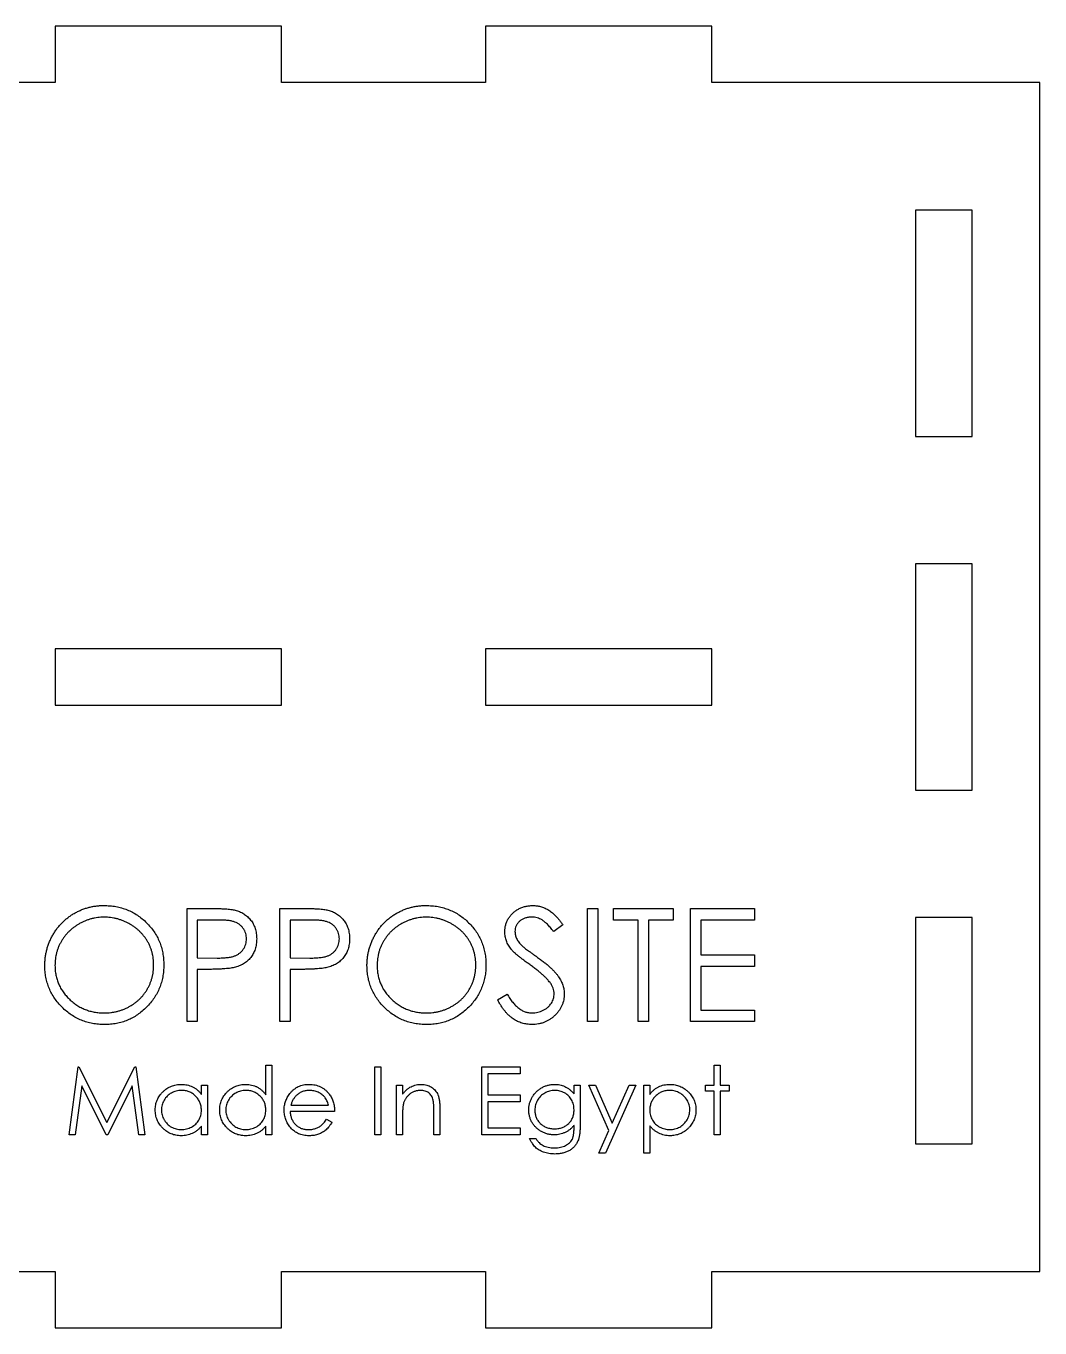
# Model space of a CAD drawing. Header units: millimetres. Extents: x -76 to 76, y -29 to 29.
# Drawn here: x 31.7 to 76.5, y -28.8 to 28.8 of the extents above; entities that cross this region are included whole.
import ezdxf

# ---------------------------------------------------------------- set-up
doc = ezdxf.new("R2010")
doc.units = ezdxf.units.MM

msp = doc.modelspace()

# ---------------------------------------------------------------- linework, layer by layer
at = {"color": 7, "linetype": 'Continuous', "lineweight": 25}
for p, q in [((33, 28.75), (33, 26.25)), ((43, 28.75), (33, 28.75)), ((43, 26.25), (43, 28.75)), ((52, 28.75), (52, 26.25)), ((62, 28.75), (52, 28.75)), ((62, 26.25), (62, 28.75)), ((33, 26.25), (24, 26.25)), ((52, 26.25), (43, 26.25)), ((76.5, 26.25), (62, 26.25)), ((76.5, -26.25), (76.5, 26.25)), ((71, 20.625), (71, 10.625)), ((73.5, 20.625), (71, 20.625)), ((73.5, 10.625), (73.5, 20.625)), ((71, 10.625), (73.5, 10.625)), ((73.5, 5), (71, 5)), ((71, 5), (71, -5)), ((73.5, -5), (73.5, 5)), ((43, 1.25), (33, 1.25)), ((33, 1.25), (33, -1.25)), ((43, -1.25), (43, 1.25)), ((62, 1.25), (52, 1.25)), ((52, 1.25), (52, -1.25)), ((62, -1.25), (62, 1.25)), ((33, -1.25), (43, -1.25)), ((52, -1.25), (62, -1.25)), ((71, -5), (73.5, -5)), ((38.821, -10.221), (39.802, -10.221)), ((38.821, -15.221), (38.821, -10.221)), ((42.924, -10.221), (43.904, -10.221)), ((42.924, -15.221), (42.924, -10.221)), ((56.513, -10.221), (56.962, -10.221)), ((56.513, -15.221), (56.513, -10.221)), ((56.962, -10.221), (56.962, -15.221)), ((57.667, -10.221), (60.295, -10.221)), ((57.667, -10.734), (57.667, -10.221)), ((60.295, -10.221), (60.295, -10.734)), ((61.065, -10.221), (63.885, -10.221)), ((61.065, -15.221), (61.065, -10.221)), ((63.885, -10.221), (63.885, -10.734)), ((40.184, -10.734), (39.27, -10.734)), ((39.27, -10.734), (39.27, -12.401)), ((43.372, -10.734), (43.372, -12.401)), ((44.287, -10.734), (43.372, -10.734)), ((58.757, -10.734), (57.667, -10.734)), ((58.757, -15.221), (58.757, -10.734)), ((59.206, -10.734), (59.206, -15.221)), ((60.295, -10.734), (59.206, -10.734)), ((61.513, -10.734), (61.513, -12.273)), ((63.885, -10.734), (61.513, -10.734)), ((73.5, -10.625), (71, -10.625)), ((71, -10.625), (71, -20.625)), ((73.5, -20.625), (73.5, -10.625)), ((55.424, -10.939), (55.018, -11.247)), ((39.27, -12.401), (40.145, -12.412)), ((43.372, -12.401), (44.248, -12.412)), ((61.513, -12.273), (63.885, -12.273)), ((63.885, -12.273), (63.885, -12.785)), ((39.27, -12.914), (39.27, -15.221)), ((39.627, -12.914), (39.27, -12.914)), ((43.372, -12.914), (43.372, -15.221)), ((43.73, -12.914), (43.372, -12.914)), ((61.513, -12.785), (61.513, -14.708)), ((63.885, -12.785), (61.513, -12.785)), ((52.539, -14.257), (52.962, -14.003)), ((61.513, -14.708), (63.885, -14.708)), ((63.885, -14.708), (63.885, -15.221)), ((39.27, -15.221), (38.821, -15.221)), ((43.372, -15.221), (42.924, -15.221)), ((56.962, -15.221), (56.513, -15.221)), ((59.206, -15.221), (58.757, -15.221)), ((63.885, -15.221), (61.065, -15.221)), ((33.61, -20.221), (34.006, -17.221)), ((34.006, -17.221), (34.044, -17.221)), ((34.044, -17.221), (35.283, -19.683)), ((35.283, -19.683), (36.518, -17.221)), ((36.518, -17.221), (36.557, -17.221)), ((36.557, -17.221), (36.956, -20.221)), ((42.302, -17.144), (42.571, -17.144)), ((42.302, -18.453), (42.302, -17.144)), ((42.571, -17.144), (42.571, -20.221)), ((47.11, -17.221), (47.379, -17.221)), ((47.11, -20.221), (47.11, -17.221)), ((47.379, -17.221), (47.379, -20.221)), ((51.84, -17.221), (53.533, -17.221)), ((51.84, -20.221), (51.84, -17.221)), ((53.533, -17.221), (53.533, -17.529)), ((62.11, -17.144), (62.379, -17.144)), ((62.11, -18.029), (62.11, -17.144)), ((62.379, -17.144), (62.379, -18.029)), ((52.11, -17.529), (52.11, -18.452)), ((53.533, -17.529), (52.11, -17.529)), ((34.167, -18.058), (33.881, -20.221)), ((35.254, -20.221), (34.167, -18.058)), ((36.398, -18.063), (35.315, -20.221)), ((36.685, -20.221), (36.398, -18.063)), ((39.456, -18.029), (39.725, -18.029)), ((39.456, -18.435), (39.456, -18.029)), ((39.725, -18.029), (39.725, -20.221)), ((48.071, -18.029), (48.34, -18.029)), ((48.071, -20.221), (48.071, -18.029)), ((48.34, -18.029), (48.34, -18.424)), ((55.917, -18.029), (56.186, -18.029)), ((55.917, -18.412), (55.917, -18.029)), ((56.186, -18.029), (56.186, -19.769)), ((56.571, -18.029), (56.861, -18.029)), ((57.457, -20.034), (56.571, -18.029)), ((56.861, -18.029), (57.604, -19.708)), ((58.648, -18.029), (57.302, -21.029)), ((57.604, -19.708), (58.357, -18.029)), ((58.357, -18.029), (58.648, -18.029)), ((58.994, -18.029), (59.263, -18.029)), ((58.994, -21.029), (58.994, -18.029)), ((59.263, -18.029), (59.263, -18.435)), ((61.725, -18.298), (61.725, -18.029)), ((61.725, -18.029), (62.11, -18.029)), ((62.11, -18.298), (61.725, -18.298)), ((62.11, -20.221), (62.11, -18.298)), ((62.379, -18.029), (62.763, -18.029)), ((62.379, -18.298), (62.379, -20.221)), ((62.763, -18.298), (62.379, -18.298)), ((62.763, -18.029), (62.763, -18.298)), ((43.407, -18.914), (45.071, -18.914)), ((52.11, -18.452), (53.533, -18.452)), ((52.11, -18.76), (52.11, -19.914)), ((53.533, -18.76), (52.11, -18.76)), ((53.533, -18.452), (53.533, -18.76)), ((45.34, -19.183), (43.379, -19.183)), ((44.986, -19.529), (45.225, -19.655)), ((48.34, -19.429), (48.34, -20.221)), ((49.725, -20.221), (49.725, -19.19)), ((49.994, -19.102), (49.994, -20.221)), ((39.456, -20.221), (39.456, -19.842)), ((42.302, -20.221), (42.302, -19.842)), ((52.11, -19.914), (53.533, -19.914)), ((53.533, -19.914), (53.533, -20.221)), ((55.917, -19.915), (55.917, -19.801)), ((57.011, -21.029), (57.457, -20.034)), ((59.263, -19.824), (59.263, -21.029)), ((33.881, -20.221), (33.61, -20.221)), ((35.315, -20.221), (35.254, -20.221)), ((36.956, -20.221), (36.685, -20.221)), ((39.725, -20.221), (39.456, -20.221)), ((42.571, -20.221), (42.302, -20.221)), ((47.379, -20.221), (47.11, -20.221)), ((48.34, -20.221), (48.071, -20.221)), ((49.994, -20.221), (49.725, -20.221)), ((53.533, -20.221), (51.84, -20.221)), ((53.956, -20.375), (54.225, -20.375)), ((62.379, -20.221), (62.11, -20.221)), ((71, -20.625), (73.5, -20.625)), ((57.302, -21.029), (57.011, -21.029)), ((59.263, -21.029), (58.994, -21.029)), ((24, -26.25), (33, -26.25)), ((33, -26.25), (33, -28.75)), ((43, -26.25), (52, -26.25)), ((43, -28.75), (43, -26.25)), ((52, -26.25), (52, -28.75)), ((62, -26.25), (76.5, -26.25)), ((62, -28.75), (62, -26.25)), ((33, -28.75), (43, -28.75)), ((52, -28.75), (62, -28.75))]:
    msp.add_line(p, q, dxfattribs=at)
for points, knots in [([(32.539, -12.743), (32.54, -12.684), (32.541, -12.566), (32.56, -12.39), (32.586, -12.217), (32.624, -12.048), (32.674, -11.882), (32.732, -11.719), (32.804, -11.56), (32.885, -11.405), (32.975, -11.256), (33.075, -11.114), (33.181, -10.98), (33.297, -10.856), (33.419, -10.739), (33.55, -10.631), (33.688, -10.531), (33.834, -10.44), (33.985, -10.358), (34.141, -10.288), (34.299, -10.228), (34.46, -10.179), (34.625, -10.14), (34.792, -10.114), (34.962, -10.095), (35.077, -10.094), (35.135, -10.093)], [0, 0, 0, 0, 0.043209, 0.085873, 0.12812, 0.170152, 0.211918, 0.253753, 0.296006, 0.338443, 0.381015, 0.42282, 0.464089, 0.505126, 0.545975, 0.586985, 0.628339, 0.670084, 0.711992, 0.753039, 0.794049, 0.834886, 0.875498, 0.916547, 0.958004, 1, 1, 1, 1]), ([(35.135, -10.093), (35.228, -10.095), (35.41, -10.1), (35.677, -10.135), (35.932, -10.196), (36.177, -10.278), (36.409, -10.386), (36.63, -10.517), (36.839, -10.672), (37.034, -10.85), (37.212, -11.043), (37.369, -11.249), (37.5, -11.468), (37.608, -11.697), (37.693, -11.937), (37.751, -12.188), (37.789, -12.45), (37.793, -12.629), (37.795, -12.719)], [0, 0, 0, 0, 0.06657, 0.130749, 0.193413, 0.254989, 0.316114, 0.377262, 0.439401, 0.502971, 0.566525, 0.628231, 0.689091, 0.749345, 0.81017, 0.87161, 0.934869, 1, 1, 1, 1]), ([(39.802, -10.221), (39.869, -10.221), (39.998, -10.222), (40.184, -10.226), (40.352, -10.232), (40.503, -10.24), (40.637, -10.249), (40.753, -10.262), (40.853, -10.276), (40.913, -10.29), (40.94, -10.296)], [0, 0, 0, 0, 0.1769558, 0.3390551, 0.4863182, 0.6187809, 0.7356188, 0.8387425, 0.9264571, 1, 1, 1, 1]), ([(40.94, -10.296), (40.975, -10.306), (41.043, -10.325), (41.142, -10.362), (41.235, -10.406), (41.325, -10.457), (41.408, -10.516), (41.488, -10.581), (41.562, -10.653), (41.631, -10.733), (41.694, -10.817), (41.748, -10.908), (41.794, -11.004), (41.833, -11.105), (41.861, -11.212), (41.883, -11.324), (41.896, -11.442), (41.897, -11.522), (41.898, -11.562)], [0, 0, 0, 0, 0.062481, 0.12349, 0.183411, 0.243153, 0.302127, 0.36171, 0.421842, 0.482932, 0.544552, 0.605681, 0.66768, 0.729984, 0.794551, 0.860346, 0.928907, 1, 1, 1, 1]), ([(43.904, -10.221), (43.972, -10.221), (44.101, -10.222), (44.286, -10.226), (44.454, -10.232), (44.605, -10.24), (44.739, -10.249), (44.856, -10.262), (44.956, -10.276), (45.016, -10.29), (45.043, -10.296)], [0, 0, 0, 0, 0.1769558, 0.3390551, 0.4863182, 0.6187809, 0.7356188, 0.8387425, 0.9264571, 1, 1, 1, 1]), ([(45.043, -10.296), (45.078, -10.306), (45.146, -10.325), (45.244, -10.362), (45.338, -10.406), (45.427, -10.457), (45.511, -10.516), (45.59, -10.581), (45.664, -10.653), (45.733, -10.733), (45.797, -10.817), (45.851, -10.908), (45.897, -11.004), (45.936, -11.105), (45.964, -11.212), (45.985, -11.324), (45.999, -11.442), (46, -11.522), (46.001, -11.562)], [0, 0, 0, 0, 0.062481, 0.12349, 0.183411, 0.243153, 0.302127, 0.36171, 0.421842, 0.482932, 0.544552, 0.605681, 0.66768, 0.729984, 0.794551, 0.860346, 0.928907, 1, 1, 1, 1]), ([(46.77, -12.743), (46.771, -12.684), (46.772, -12.566), (46.79, -12.39), (46.817, -12.217), (46.855, -12.048), (46.905, -11.882), (46.963, -11.719), (47.035, -11.56), (47.116, -11.405), (47.206, -11.256), (47.306, -11.114), (47.412, -10.98), (47.528, -10.856), (47.65, -10.739), (47.781, -10.631), (47.919, -10.531), (48.065, -10.44), (48.216, -10.358), (48.372, -10.288), (48.53, -10.228), (48.691, -10.179), (48.855, -10.14), (49.023, -10.114), (49.193, -10.095), (49.308, -10.094), (49.366, -10.093)], [0, 0, 0, 0, 0.043209, 0.085873, 0.12812, 0.170152, 0.211918, 0.253753, 0.296006, 0.338443, 0.381015, 0.42282, 0.464089, 0.505126, 0.545975, 0.586985, 0.628339, 0.670084, 0.711992, 0.753039, 0.794049, 0.834886, 0.875498, 0.916547, 0.958004, 1, 1, 1, 1]), ([(49.366, -10.093), (49.459, -10.095), (49.64, -10.1), (49.908, -10.135), (50.163, -10.196), (50.408, -10.278), (50.64, -10.386), (50.861, -10.517), (51.07, -10.672), (51.265, -10.85), (51.443, -11.043), (51.6, -11.249), (51.731, -11.468), (51.839, -11.697), (51.924, -11.937), (51.982, -12.188), (52.02, -12.45), (52.024, -12.629), (52.026, -12.719)], [0, 0, 0, 0, 0.06657, 0.130749, 0.193413, 0.254989, 0.316114, 0.377262, 0.439401, 0.502971, 0.566525, 0.628231, 0.689091, 0.749345, 0.81017, 0.87161, 0.934869, 1, 1, 1, 1]), ([(52.86, -11.26), (52.861, -11.207), (52.865, -11.102), (52.896, -10.949), (52.946, -10.804), (53.015, -10.666), (53.103, -10.54), (53.206, -10.425), (53.329, -10.328), (53.463, -10.244), (53.611, -10.177), (53.765, -10.128), (53.927, -10.099), (54.036, -10.095), (54.091, -10.093)], [0, 0, 0, 0, 0.083785, 0.16578, 0.24628, 0.327461, 0.408797, 0.489715, 0.571376, 0.655523, 0.741019, 0.826547, 0.911989, 1, 1, 1, 1]), ([(54.091, -10.093), (54.15, -10.095), (54.268, -10.099), (54.44, -10.134), (54.606, -10.192), (54.739, -10.258), (54.844, -10.324), (54.924, -10.384), (55.004, -10.453), (55.087, -10.532), (55.169, -10.62), (55.254, -10.718), (55.34, -10.824), (55.395, -10.9), (55.424, -10.939)], [0, 0, 0, 0, 0.107233, 0.213252, 0.31883, 0.426794, 0.483646, 0.543604, 0.608308, 0.677127, 0.750686, 0.828713, 0.91219, 1, 1, 1, 1]), ([(35.157, -10.606), (35.11, -10.606), (35.015, -10.608), (34.875, -10.623), (34.736, -10.644), (34.6, -10.675), (34.465, -10.717), (34.332, -10.766), (34.201, -10.824), (34.073, -10.891), (33.949, -10.965), (33.832, -11.046), (33.721, -11.133), (33.618, -11.227), (33.522, -11.326), (33.431, -11.431), (33.349, -11.544), (33.274, -11.662), (33.207, -11.784), (33.147, -11.91), (33.098, -12.041), (33.059, -12.174), (33.026, -12.311), (33.005, -12.451), (32.989, -12.595), (32.988, -12.692), (32.988, -12.741)], [0, 0, 0, 0, 0.042023, 0.083645, 0.124984, 0.166247, 0.207702, 0.249631, 0.291742, 0.334743, 0.37746, 0.419556, 0.461044, 0.502096, 0.542891, 0.583801, 0.624864, 0.666225, 0.707399, 0.748557, 0.789655, 0.83074, 0.87207, 0.913993, 0.956498, 1, 1, 1, 1]), ([(37.347, -12.718), (37.346, -12.67), (37.345, -12.574), (37.33, -12.432), (37.308, -12.293), (37.277, -12.157), (37.237, -12.026), (37.188, -11.898), (37.13, -11.774), (37.063, -11.653), (36.987, -11.537), (36.905, -11.426), (36.815, -11.322), (36.719, -11.223), (36.614, -11.131), (36.502, -11.045), (36.383, -10.964), (36.257, -10.891), (36.128, -10.824), (35.995, -10.766), (35.86, -10.717), (35.723, -10.675), (35.584, -10.645), (35.443, -10.623), (35.301, -10.608), (35.205, -10.606), (35.157, -10.606)], [0, 0, 0, 0, 0.0429151, 0.08513, 0.1264733, 0.167453, 0.2079763, 0.2482494, 0.28875, 0.3296699, 0.3705373, 0.4111286, 0.4518189, 0.4924059, 0.5334859, 0.5752631, 0.6174406, 0.6606717, 0.7039402, 0.7468675, 0.7890793, 0.831104, 0.873238, 0.9151658, 0.9573807, 1, 1, 1, 1]), ([(41.449, -11.564), (41.447, -11.524), (41.444, -11.444), (41.417, -11.327), (41.372, -11.215), (41.31, -11.111), (41.235, -11.017), (41.147, -10.935), (41.048, -10.868), (40.955, -10.826), (40.873, -10.8), (40.801, -10.782), (40.721, -10.767), (40.631, -10.755), (40.532, -10.745), (40.424, -10.738), (40.307, -10.734), (40.226, -10.734), (40.184, -10.734)], [0, 0, 0, 0, 0.070044, 0.139238, 0.208197, 0.279173, 0.349987, 0.418354, 0.48761, 0.557411, 0.59533, 0.637964, 0.685913, 0.738185, 0.796103, 0.858517, 0.926658, 1, 1, 1, 1]), ([(45.552, -11.564), (45.55, -11.524), (45.546, -11.444), (45.52, -11.327), (45.475, -11.215), (45.413, -11.111), (45.338, -11.017), (45.25, -10.935), (45.15, -10.868), (45.058, -10.826), (44.975, -10.8), (44.904, -10.782), (44.823, -10.767), (44.733, -10.755), (44.635, -10.745), (44.527, -10.738), (44.41, -10.734), (44.329, -10.734), (44.287, -10.734)], [0, 0, 0, 0, 0.070044, 0.139238, 0.208197, 0.279173, 0.349987, 0.418354, 0.48761, 0.557411, 0.59533, 0.637964, 0.685913, 0.738185, 0.796103, 0.858517, 0.926658, 1, 1, 1, 1]), ([(49.388, -10.606), (49.341, -10.606), (49.246, -10.608), (49.106, -10.623), (48.967, -10.644), (48.83, -10.675), (48.696, -10.717), (48.563, -10.766), (48.432, -10.824), (48.304, -10.891), (48.18, -10.965), (48.063, -11.046), (47.952, -11.133), (47.849, -11.227), (47.752, -11.326), (47.662, -11.431), (47.58, -11.544), (47.505, -11.662), (47.438, -11.784), (47.378, -11.91), (47.329, -12.041), (47.289, -12.174), (47.256, -12.311), (47.235, -12.451), (47.22, -12.595), (47.219, -12.692), (47.218, -12.741)], [0, 0, 0, 0, 0.042023, 0.083645, 0.124984, 0.166247, 0.207702, 0.249631, 0.291742, 0.334743, 0.37746, 0.419556, 0.461044, 0.502096, 0.542891, 0.583801, 0.624864, 0.666225, 0.707399, 0.748557, 0.789655, 0.83074, 0.87207, 0.913993, 0.956498, 1, 1, 1, 1]), ([(51.577, -12.718), (51.577, -12.67), (51.576, -12.574), (51.561, -12.432), (51.539, -12.293), (51.508, -12.157), (51.468, -12.026), (51.419, -11.898), (51.36, -11.774), (51.293, -11.653), (51.218, -11.537), (51.136, -11.426), (51.046, -11.322), (50.949, -11.223), (50.845, -11.131), (50.732, -11.045), (50.614, -10.964), (50.488, -10.891), (50.359, -10.824), (50.226, -10.766), (50.091, -10.717), (49.954, -10.675), (49.815, -10.645), (49.674, -10.623), (49.532, -10.608), (49.436, -10.606), (49.388, -10.606)], [0, 0, 0, 0, 0.042915, 0.08513, 0.126473, 0.167453, 0.207976, 0.248249, 0.28875, 0.32967, 0.370537, 0.411129, 0.451819, 0.492406, 0.533486, 0.575263, 0.617441, 0.660672, 0.70394, 0.746868, 0.789079, 0.831104, 0.873238, 0.915166, 0.957381, 1, 1, 1, 1]), ([(54.041, -10.606), (53.99, -10.608), (53.89, -10.611), (53.749, -10.647), (53.621, -10.705), (53.512, -10.785), (53.421, -10.881), (53.355, -10.99), (53.316, -11.111), (53.311, -11.196), (53.308, -11.239)], [0, 0, 0, 0, 0.143073, 0.275903, 0.402371, 0.528414, 0.650356, 0.765895, 0.880774, 1, 1, 1, 1]), ([(55.018, -11.247), (54.993, -11.215), (54.946, -11.155), (54.875, -11.07), (54.807, -10.992), (54.741, -10.924), (54.679, -10.863), (54.619, -10.811), (54.561, -10.767), (54.489, -10.72), (54.398, -10.674), (54.283, -10.634), (54.164, -10.611), (54.083, -10.607), (54.041, -10.606)], [0, 0, 0, 0, 0.098469, 0.189629, 0.274184, 0.352183, 0.423199, 0.488551, 0.548473, 0.60144, 0.701198, 0.799592, 0.898545, 1, 1, 1, 1]), ([(53.139, -12.021), (53.117, -11.992), (53.073, -11.934), (53.016, -11.843), (52.967, -11.751), (52.929, -11.656), (52.897, -11.56), (52.875, -11.461), (52.862, -11.361), (52.86, -11.294), (52.86, -11.26)], [0, 0, 0, 0, 0.133507, 0.262559, 0.388264, 0.512667, 0.633722, 0.755394, 0.877553, 1, 1, 1, 1]), ([(53.308, -11.239), (53.309, -11.266), (53.31, -11.319), (53.326, -11.399), (53.346, -11.478), (53.378, -11.556), (53.422, -11.635), (53.48, -11.717), (53.552, -11.801), (53.608, -11.856), (53.638, -11.885)], [0, 0, 0, 0, 0.107285, 0.214746, 0.322939, 0.434116, 0.553412, 0.686073, 0.834256, 1, 1, 1, 1]), ([(40.145, -12.412), (40.188, -12.412), (40.27, -12.412), (40.39, -12.406), (40.5, -12.4), (40.602, -12.39), (40.695, -12.376), (40.779, -12.363), (40.853, -12.343), (40.94, -12.316), (41.038, -12.27), (41.143, -12.204), (41.233, -12.12), (41.311, -12.025), (41.372, -11.919), (41.417, -11.806), (41.444, -11.687), (41.447, -11.606), (41.449, -11.564)], [0, 0, 0, 0, 0.072538, 0.140034, 0.202496, 0.260575, 0.313228, 0.361583, 0.404878, 0.444127, 0.5164, 0.586507, 0.655085, 0.724384, 0.793974, 0.861638, 0.930111, 1, 1, 1, 1]), ([(41.898, -11.562), (41.897, -11.604), (41.896, -11.684), (41.882, -11.802), (41.863, -11.914), (41.834, -12.021), (41.795, -12.122), (41.75, -12.218), (41.696, -12.308), (41.634, -12.393), (41.564, -12.471), (41.488, -12.543), (41.406, -12.608), (41.317, -12.667), (41.222, -12.718), (41.12, -12.763), (41.013, -12.801), (40.938, -12.821), (40.9, -12.831)], [0, 0, 0, 0, 0.070119, 0.137192, 0.202016, 0.264631, 0.326117, 0.38601, 0.445812, 0.505298, 0.564633, 0.624283, 0.683902, 0.743953, 0.805388, 0.868388, 0.933084, 1, 1, 1, 1]), ([(44.248, -12.412), (44.29, -12.412), (44.373, -12.412), (44.492, -12.406), (44.603, -12.4), (44.704, -12.39), (44.797, -12.376), (44.881, -12.363), (44.956, -12.343), (45.043, -12.316), (45.14, -12.27), (45.246, -12.204), (45.336, -12.12), (45.413, -12.025), (45.475, -11.919), (45.52, -11.806), (45.546, -11.687), (45.55, -11.606), (45.552, -11.564)], [0, 0, 0, 0, 0.072538, 0.140034, 0.202496, 0.260575, 0.313228, 0.361583, 0.404878, 0.444127, 0.5164, 0.586507, 0.655085, 0.724384, 0.793974, 0.861638, 0.930111, 1, 1, 1, 1]), ([(46.001, -11.562), (46, -11.604), (45.999, -11.684), (45.985, -11.802), (45.966, -11.914), (45.936, -12.021), (45.898, -12.122), (45.853, -12.218), (45.799, -12.308), (45.736, -12.393), (45.667, -12.471), (45.591, -12.543), (45.508, -12.608), (45.42, -12.667), (45.324, -12.718), (45.223, -12.763), (45.115, -12.801), (45.041, -12.821), (45.003, -12.831)], [0, 0, 0, 0, 0.070119, 0.137192, 0.202016, 0.264631, 0.326117, 0.38601, 0.445812, 0.505298, 0.564633, 0.624283, 0.683902, 0.743953, 0.805388, 0.868388, 0.933084, 1, 1, 1, 1]), ([(53.958, -12.701), (53.906, -12.664), (53.805, -12.592), (53.664, -12.486), (53.539, -12.389), (53.428, -12.3), (53.333, -12.219), (53.253, -12.147), (53.19, -12.082), (53.155, -12.04), (53.139, -12.021)], [0, 0, 0, 0, 0.181535, 0.347082, 0.495568, 0.628357, 0.74552, 0.845831, 0.930782, 1, 1, 1, 1]), ([(53.638, -11.885), (53.649, -11.895), (53.675, -11.918), (53.722, -11.956), (53.785, -12.003), (53.861, -12.061), (53.953, -12.128), (54.059, -12.204), (54.179, -12.29), (54.265, -12.351), (54.31, -12.383)], [0, 0, 0, 0, 0.0525943, 0.124952, 0.2180939, 0.3335024, 0.4687892, 0.6249376, 0.801683, 1, 1, 1, 1]), ([(54.31, -12.383), (54.364, -12.422), (54.469, -12.499), (54.619, -12.614), (54.754, -12.726), (54.876, -12.835), (54.986, -12.94), (55.083, -13.042), (55.166, -13.141), (55.257, -13.268), (55.349, -13.423), (55.428, -13.613), (55.478, -13.804), (55.484, -13.933), (55.488, -13.996)], [0, 0, 0, 0, 0.096972, 0.187773, 0.272396, 0.351321, 0.424335, 0.491909, 0.554233, 0.611268, 0.716348, 0.81454, 0.908495, 1, 1, 1, 1]), ([(35.175, -15.35), (35.085, -15.347), (34.906, -15.343), (34.644, -15.306), (34.392, -15.247), (34.151, -15.163), (33.921, -15.055), (33.702, -14.924), (33.494, -14.767), (33.3, -14.59), (33.121, -14.397), (32.966, -14.19), (32.834, -13.973), (32.727, -13.746), (32.641, -13.51), (32.583, -13.263), (32.546, -13.007), (32.541, -12.832), (32.539, -12.743)], [0, 0, 0, 0, 0.065819, 0.129747, 0.192072, 0.253459, 0.31457, 0.37628, 0.439026, 0.503267, 0.567493, 0.629705, 0.691, 0.751452, 0.812004, 0.87315, 0.935635, 1, 1, 1, 1]), ([(32.988, -12.741), (32.99, -12.814), (32.993, -12.956), (33.024, -13.164), (33.073, -13.364), (33.144, -13.555), (33.233, -13.738), (33.343, -13.912), (33.474, -14.077), (33.622, -14.232), (33.783, -14.373), (33.955, -14.497), (34.135, -14.602), (34.324, -14.688), (34.521, -14.755), (34.726, -14.802), (34.939, -14.832), (35.084, -14.835), (35.157, -14.837)], [0, 0, 0, 0, 0.064504, 0.126899, 0.187747, 0.24815, 0.308586, 0.369583, 0.431827, 0.49618, 0.560668, 0.623504, 0.68526, 0.746537, 0.808327, 0.870486, 0.934317, 1, 1, 1, 1]), ([(35.157, -14.837), (35.207, -14.836), (35.305, -14.835), (35.451, -14.821), (35.594, -14.799), (35.734, -14.768), (35.872, -14.729), (36.007, -14.682), (36.138, -14.624), (36.267, -14.56), (36.39, -14.487), (36.508, -14.408), (36.617, -14.321), (36.721, -14.229), (36.817, -14.131), (36.906, -14.026), (36.988, -13.913), (37.063, -13.796), (37.13, -13.673), (37.188, -13.546), (37.237, -13.417), (37.277, -13.283), (37.308, -13.147), (37.33, -13.007), (37.345, -12.864), (37.346, -12.767), (37.347, -12.718)], [0, 0, 0, 0, 0.043633, 0.086538, 0.129177, 0.171436, 0.213416, 0.255266, 0.297369, 0.339941, 0.382347, 0.423953, 0.464871, 0.505572, 0.546003, 0.586568, 0.627065, 0.668271, 0.709549, 0.750428, 0.791096, 0.832027, 0.873136, 0.914611, 0.956956, 1, 1, 1, 1]), ([(37.795, -12.719), (37.793, -12.809), (37.789, -12.987), (37.751, -13.247), (37.693, -13.497), (37.609, -13.736), (37.502, -13.966), (37.369, -14.184), (37.213, -14.392), (37.036, -14.587), (36.842, -14.766), (36.635, -14.921), (36.418, -15.055), (36.189, -15.162), (35.951, -15.247), (35.702, -15.305), (35.442, -15.343), (35.265, -15.347), (35.175, -15.35)], [0, 0, 0, 0, 0.065227, 0.128569, 0.19032, 0.251378, 0.312388, 0.373789, 0.436431, 0.500567, 0.564687, 0.627136, 0.688455, 0.749246, 0.810155, 0.871671, 0.934773, 1, 1, 1, 1]), ([(40.9, -12.831), (40.869, -12.838), (40.8, -12.853), (40.687, -12.869), (40.556, -12.883), (40.406, -12.893), (40.237, -12.902), (40.051, -12.909), (39.845, -12.913), (39.702, -12.913), (39.627, -12.914)], [0, 0, 0, 0, 0.075173, 0.164746, 0.268017, 0.385912, 0.517789, 0.663691, 0.824413, 1, 1, 1, 1]), ([(45.003, -12.831), (44.972, -12.838), (44.903, -12.853), (44.79, -12.869), (44.658, -12.883), (44.508, -12.893), (44.34, -12.902), (44.153, -12.909), (43.948, -12.913), (43.805, -12.913), (43.73, -12.914)], [0, 0, 0, 0, 0.075173, 0.164746, 0.268017, 0.385912, 0.517789, 0.663691, 0.824413, 1, 1, 1, 1]), ([(49.406, -15.35), (49.315, -15.347), (49.137, -15.343), (48.875, -15.306), (48.623, -15.247), (48.382, -15.163), (48.152, -15.055), (47.933, -14.924), (47.725, -14.767), (47.53, -14.59), (47.352, -14.397), (47.197, -14.19), (47.065, -13.973), (46.957, -13.746), (46.872, -13.51), (46.814, -13.263), (46.776, -13.007), (46.772, -12.832), (46.77, -12.743)], [0, 0, 0, 0, 0.065819, 0.129747, 0.192072, 0.253459, 0.31457, 0.37628, 0.439026, 0.503267, 0.567493, 0.629705, 0.691, 0.751452, 0.812004, 0.87315, 0.935635, 1, 1, 1, 1]), ([(47.218, -12.741), (47.22, -12.814), (47.224, -12.956), (47.255, -13.164), (47.304, -13.364), (47.375, -13.555), (47.464, -13.738), (47.574, -13.912), (47.704, -14.077), (47.852, -14.232), (48.014, -14.373), (48.186, -14.497), (48.366, -14.602), (48.555, -14.688), (48.751, -14.755), (48.957, -14.802), (49.169, -14.832), (49.314, -14.835), (49.388, -14.837)], [0, 0, 0, 0, 0.064504, 0.126899, 0.187747, 0.24815, 0.308586, 0.369583, 0.431827, 0.49618, 0.560668, 0.623504, 0.68526, 0.746537, 0.808327, 0.870486, 0.934317, 1, 1, 1, 1]), ([(49.388, -14.837), (49.437, -14.836), (49.535, -14.835), (49.681, -14.821), (49.825, -14.799), (49.965, -14.768), (50.102, -14.729), (50.237, -14.682), (50.368, -14.624), (50.497, -14.56), (50.621, -14.487), (50.739, -14.408), (50.848, -14.321), (50.951, -14.229), (51.048, -14.131), (51.137, -14.026), (51.218, -13.913), (51.293, -13.796), (51.36, -13.673), (51.419, -13.546), (51.468, -13.417), (51.508, -13.283), (51.539, -13.147), (51.561, -13.007), (51.576, -12.864), (51.577, -12.767), (51.577, -12.718)], [0, 0, 0, 0, 0.043633, 0.086538, 0.129177, 0.171436, 0.213416, 0.255266, 0.297369, 0.339941, 0.382347, 0.423953, 0.464871, 0.505572, 0.546003, 0.586568, 0.627065, 0.668271, 0.709549, 0.750428, 0.791096, 0.832027, 0.873136, 0.914611, 0.956956, 1, 1, 1, 1]), ([(52.026, -12.719), (52.024, -12.809), (52.02, -12.987), (51.982, -13.247), (51.924, -13.497), (51.84, -13.736), (51.732, -13.966), (51.6, -14.184), (51.444, -14.392), (51.267, -14.587), (51.073, -14.766), (50.866, -14.921), (50.649, -15.055), (50.42, -15.162), (50.182, -15.247), (49.932, -15.305), (49.673, -15.343), (49.496, -15.347), (49.406, -15.35)], [0, 0, 0, 0, 0.065227, 0.128569, 0.19032, 0.251378, 0.312388, 0.373789, 0.436431, 0.500567, 0.564687, 0.627136, 0.688455, 0.749246, 0.810155, 0.871671, 0.934773, 1, 1, 1, 1]), ([(54.86, -13.499), (54.837, -13.47), (54.79, -13.41), (54.71, -13.32), (54.615, -13.228), (54.509, -13.129), (54.389, -13.029), (54.258, -12.922), (54.113, -12.813), (54.011, -12.739), (53.958, -12.701)], [0, 0, 0, 0, 0.090279, 0.18953, 0.299198, 0.418926, 0.548376, 0.688136, 0.839084, 1, 1, 1, 1]), ([(55.039, -13.989), (55.037, -13.948), (55.033, -13.863), (54.996, -13.738), (54.94, -13.615), (54.887, -13.538), (54.86, -13.499)], [0, 0, 0, 0, 0.234723, 0.477158, 0.728556, 1, 1, 1, 1]), ([(54.059, -15.35), (54.022, -15.349), (53.947, -15.347), (53.836, -15.334), (53.727, -15.316), (53.622, -15.288), (53.519, -15.253), (53.419, -15.209), (53.321, -15.158), (53.226, -15.099), (53.132, -15.03), (53.043, -14.95), (52.953, -14.861), (52.866, -14.761), (52.781, -14.65), (52.698, -14.529), (52.616, -14.397), (52.565, -14.304), (52.539, -14.257)], [0, 0, 0, 0, 0.057208, 0.113696, 0.169178, 0.224159, 0.27872, 0.333794, 0.389241, 0.445822, 0.503704, 0.564294, 0.627975, 0.695038, 0.765373, 0.839611, 0.917538, 1, 1, 1, 1]), ([(52.962, -14.003), (53.001, -14.069), (53.076, -14.195), (53.202, -14.366), (53.332, -14.51), (53.468, -14.629), (53.608, -14.722), (53.754, -14.788), (53.905, -14.829), (54.008, -14.834), (54.059, -14.837)], [0, 0, 0, 0, 0.1590043, 0.3046461, 0.4385469, 0.5623223, 0.6774325, 0.7868974, 0.8936109, 1, 1, 1, 1]), ([(54.059, -14.837), (54.103, -14.835), (54.19, -14.833), (54.318, -14.81), (54.442, -14.774), (54.56, -14.723), (54.671, -14.661), (54.767, -14.586), (54.851, -14.502), (54.919, -14.409), (54.971, -14.309), (55.012, -14.205), (55.034, -14.098), (55.037, -14.026), (55.039, -13.989)], [0, 0, 0, 0, 0.0912636, 0.1809303, 0.2700882, 0.3601561, 0.4483425, 0.5326658, 0.6138337, 0.6939815, 0.772716, 0.8493352, 0.9239673, 1, 1, 1, 1]), ([(55.488, -13.996), (55.487, -14.041), (55.485, -14.13), (55.464, -14.26), (55.432, -14.387), (55.385, -14.508), (55.327, -14.626), (55.254, -14.738), (55.17, -14.847), (55.072, -14.948), (54.966, -15.042), (54.854, -15.125), (54.735, -15.194), (54.611, -15.251), (54.481, -15.295), (54.345, -15.327), (54.204, -15.346), (54.108, -15.348), (54.059, -15.35)], [0, 0, 0, 0, 0.061484, 0.121775, 0.18092, 0.240256, 0.300114, 0.361146, 0.423501, 0.488669, 0.553954, 0.617581, 0.680238, 0.742187, 0.804663, 0.868259, 0.93302, 1, 1, 1, 1]), ([(37.417, -19.119), (37.418, -19.081), (37.42, -19.006), (37.436, -18.895), (37.463, -18.788), (37.5, -18.686), (37.548, -18.588), (37.606, -18.494), (37.675, -18.404), (37.754, -18.321), (37.84, -18.243), (37.931, -18.176), (38.027, -18.118), (38.127, -18.072), (38.231, -18.035), (38.34, -18.009), (38.453, -17.994), (38.53, -17.992), (38.569, -17.991)], [0, 0, 0, 0, 0.063775, 0.126079, 0.186904, 0.247574, 0.308003, 0.369132, 0.432033, 0.496791, 0.561611, 0.624914, 0.686726, 0.748079, 0.809582, 0.871631, 0.934886, 1, 1, 1, 1]), ([(38.572, -18.26), (38.533, -18.261), (38.455, -18.264), (38.341, -18.285), (38.232, -18.321), (38.128, -18.371), (38.032, -18.432), (37.946, -18.507), (37.869, -18.592), (37.804, -18.689), (37.752, -18.792), (37.715, -18.899), (37.69, -19.01), (37.688, -19.085), (37.686, -19.122)], [0, 0, 0, 0, 0.0859205, 0.1695934, 0.2524755, 0.3362445, 0.4195045, 0.5020359, 0.5847746, 0.6698465, 0.7541849, 0.8366582, 0.9180097, 1, 1, 1, 1]), ([(38.569, -17.991), (38.613, -17.992), (38.701, -17.994), (38.829, -18.014), (38.951, -18.048), (39.066, -18.094), (39.175, -18.156), (39.277, -18.233), (39.372, -18.326), (39.427, -18.398), (39.456, -18.435)], [0, 0, 0, 0, 0.1298621, 0.2546535, 0.3760146, 0.4952553, 0.6147977, 0.7381056, 0.8651963, 1, 1, 1, 1]), ([(39.456, -19.13), (39.455, -19.1), (39.453, -19.04), (39.441, -18.953), (39.421, -18.869), (39.393, -18.789), (39.357, -18.713), (39.313, -18.64), (39.261, -18.572), (39.201, -18.508), (39.136, -18.45), (39.067, -18.399), (38.993, -18.356), (38.916, -18.321), (38.836, -18.293), (38.751, -18.274), (38.663, -18.261), (38.603, -18.26), (38.572, -18.26)], [0, 0, 0, 0, 0.065634, 0.129188, 0.191219, 0.251913, 0.312507, 0.373494, 0.435152, 0.498741, 0.562095, 0.624187, 0.685476, 0.746097, 0.807612, 0.869967, 0.933951, 1, 1, 1, 1]), ([(40.263, -19.119), (40.264, -19.081), (40.267, -19.006), (40.282, -18.895), (40.309, -18.788), (40.346, -18.686), (40.394, -18.588), (40.452, -18.494), (40.521, -18.404), (40.6, -18.321), (40.686, -18.243), (40.777, -18.176), (40.873, -18.118), (40.973, -18.072), (41.077, -18.035), (41.186, -18.009), (41.299, -17.994), (41.376, -17.992), (41.415, -17.991)], [0, 0, 0, 0, 0.063775, 0.126079, 0.186904, 0.247574, 0.308003, 0.369132, 0.432033, 0.496791, 0.561611, 0.624914, 0.686726, 0.748079, 0.809582, 0.871631, 0.934886, 1, 1, 1, 1]), ([(41.418, -18.26), (41.379, -18.261), (41.301, -18.264), (41.187, -18.285), (41.078, -18.321), (40.975, -18.371), (40.878, -18.432), (40.792, -18.507), (40.715, -18.592), (40.65, -18.689), (40.598, -18.792), (40.561, -18.899), (40.536, -19.01), (40.534, -19.085), (40.533, -19.122)], [0, 0, 0, 0, 0.0859205, 0.1695934, 0.2524755, 0.3362445, 0.4195045, 0.5020359, 0.5847746, 0.6698465, 0.7541849, 0.8366582, 0.9180097, 1, 1, 1, 1]), ([(41.415, -17.991), (41.46, -17.992), (41.547, -17.995), (41.676, -18.017), (41.797, -18.054), (41.913, -18.104), (42.021, -18.17), (42.123, -18.25), (42.218, -18.345), (42.273, -18.417), (42.302, -18.453)], [0, 0, 0, 0, 0.128884, 0.252985, 0.37421, 0.494102, 0.614753, 0.738511, 0.866243, 1, 1, 1, 1]), ([(42.302, -19.13), (42.301, -19.1), (42.299, -19.04), (42.287, -18.953), (42.267, -18.869), (42.24, -18.789), (42.203, -18.713), (42.159, -18.64), (42.107, -18.572), (42.047, -18.508), (41.982, -18.45), (41.913, -18.399), (41.839, -18.356), (41.762, -18.321), (41.682, -18.293), (41.597, -18.274), (41.509, -18.261), (41.449, -18.26), (41.418, -18.26)], [0, 0, 0, 0, 0.065634, 0.129188, 0.191219, 0.251913, 0.312507, 0.373494, 0.435152, 0.498741, 0.562095, 0.624187, 0.685476, 0.746097, 0.807612, 0.869967, 0.933951, 1, 1, 1, 1]), ([(43.11, -19.131), (43.11, -19.097), (43.112, -19.031), (43.124, -18.932), (43.144, -18.836), (43.171, -18.743), (43.207, -18.652), (43.25, -18.564), (43.302, -18.48), (43.342, -18.426), (43.362, -18.399)], [0, 0, 0, 0, 0.128045, 0.253768, 0.377428, 0.500551, 0.623296, 0.746578, 0.872348, 1, 1, 1, 1]), ([(43.362, -18.399), (43.389, -18.367), (43.443, -18.303), (43.533, -18.219), (43.631, -18.149), (43.735, -18.09), (43.847, -18.046), (43.965, -18.013), (44.09, -17.994), (44.175, -17.992), (44.219, -17.991)], [0, 0, 0, 0, 0.128835, 0.253589, 0.374643, 0.49534, 0.616325, 0.739759, 0.866842, 1, 1, 1, 1]), ([(44.233, -18.26), (44.206, -18.26), (44.153, -18.261), (44.074, -18.271), (43.999, -18.287), (43.927, -18.31), (43.858, -18.339), (43.791, -18.374), (43.727, -18.417), (43.688, -18.449), (43.668, -18.465)], [0, 0, 0, 0, 0.131092, 0.259141, 0.384162, 0.505992, 0.629098, 0.750669, 0.874039, 1, 1, 1, 1]), ([(44.219, -17.991), (44.264, -17.992), (44.352, -17.994), (44.481, -18.015), (44.602, -18.049), (44.717, -18.096), (44.825, -18.157), (44.925, -18.232), (45.019, -18.32), (45.074, -18.388), (45.102, -18.422)], [0, 0, 0, 0, 0.13204, 0.259033, 0.38188, 0.502258, 0.622752, 0.744743, 0.870109, 1, 1, 1, 1]), ([(45.071, -18.914), (45.061, -18.878), (45.042, -18.809), (45.003, -18.714), (44.958, -18.629), (44.905, -18.556), (44.845, -18.491), (44.776, -18.434), (44.699, -18.383), (44.613, -18.34), (44.523, -18.303), (44.428, -18.279), (44.331, -18.262), (44.266, -18.261), (44.233, -18.26)], [0, 0, 0, 0, 0.09624, 0.185231, 0.267501, 0.3444, 0.419595, 0.496891, 0.576638, 0.660268, 0.745387, 0.83004, 0.914474, 1, 1, 1, 1]), ([(48.34, -18.424), (48.369, -18.389), (48.425, -18.319), (48.518, -18.227), (48.616, -18.152), (48.719, -18.092), (48.826, -18.047), (48.938, -18.014), (49.055, -17.994), (49.134, -17.992), (49.174, -17.991)], [0, 0, 0, 0, 0.140976, 0.273569, 0.398988, 0.51993, 0.63811, 0.756589, 0.87686, 1, 1, 1, 1]), ([(49.128, -18.26), (49.106, -18.26), (49.063, -18.261), (48.999, -18.269), (48.938, -18.282), (48.877, -18.3), (48.82, -18.325), (48.762, -18.353), (48.708, -18.387), (48.655, -18.426), (48.606, -18.469), (48.56, -18.514), (48.52, -18.563), (48.483, -18.613), (48.451, -18.666), (48.423, -18.722), (48.399, -18.78), (48.388, -18.82), (48.382, -18.84)], [0, 0, 0, 0, 0.063986, 0.126627, 0.188984, 0.25023, 0.312351, 0.374574, 0.438148, 0.50292, 0.567974, 0.630771, 0.692935, 0.754398, 0.815218, 0.876117, 0.938015, 1, 1, 1, 1]), ([(49.693, -18.691), (49.684, -18.657), (49.666, -18.592), (49.623, -18.503), (49.568, -18.427), (49.502, -18.365), (49.423, -18.317), (49.334, -18.284), (49.234, -18.263), (49.164, -18.261), (49.128, -18.26)], [0, 0, 0, 0, 0.13552, 0.260833, 0.378476, 0.493178, 0.609281, 0.729981, 0.859261, 1, 1, 1, 1]), ([(49.174, -17.991), (49.215, -17.992), (49.294, -17.995), (49.41, -18.018), (49.518, -18.058), (49.618, -18.112), (49.708, -18.179), (49.787, -18.258), (49.853, -18.348), (49.897, -18.432), (49.925, -18.506), (49.944, -18.57), (49.959, -18.641), (49.972, -18.719), (49.982, -18.804), (49.989, -18.897), (49.994, -18.997), (49.994, -19.066), (49.994, -19.102)], [0, 0, 0, 0, 0.07724, 0.151178, 0.223488, 0.295543, 0.366976, 0.437131, 0.507044, 0.57856, 0.616614, 0.658756, 0.704491, 0.754803, 0.809332, 0.868274, 0.932073, 1, 1, 1, 1]), ([(53.917, -19.118), (53.918, -19.093), (53.919, -19.043), (53.926, -18.97), (53.937, -18.897), (53.954, -18.826), (53.975, -18.756), (54.001, -18.688), (54.032, -18.621), (54.067, -18.555), (54.107, -18.492), (54.15, -18.431), (54.197, -18.375), (54.248, -18.321), (54.302, -18.271), (54.36, -18.225), (54.421, -18.181), (54.486, -18.142), (54.553, -18.107), (54.621, -18.075), (54.69, -18.05), (54.76, -18.027), (54.831, -18.012), (54.903, -17.999), (54.976, -17.992), (55.025, -17.991), (55.049, -17.991)], [0, 0, 0, 0, 0.042034, 0.083905, 0.125069, 0.166158, 0.20721, 0.248491, 0.289878, 0.33217, 0.374476, 0.416225, 0.45761, 0.499073, 0.540553, 0.582249, 0.62455, 0.667433, 0.710323, 0.752467, 0.794065, 0.835216, 0.876228, 0.917446, 0.958643, 1, 1, 1, 1]), ([(55.071, -18.26), (55.032, -18.261), (54.954, -18.264), (54.839, -18.286), (54.729, -18.322), (54.625, -18.372), (54.527, -18.434), (54.441, -18.509), (54.365, -18.595), (54.301, -18.69), (54.25, -18.793), (54.214, -18.901), (54.19, -19.014), (54.188, -19.09), (54.186, -19.129)], [0, 0, 0, 0, 0.0855189, 0.1693093, 0.2522179, 0.3367565, 0.4205955, 0.5027411, 0.5848036, 0.6682685, 0.7518231, 0.8336286, 0.9162198, 1, 1, 1, 1]), ([(55.049, -17.991), (55.09, -17.992), (55.169, -17.994), (55.287, -18.012), (55.4, -18.041), (55.509, -18.082), (55.616, -18.138), (55.72, -18.212), (55.822, -18.305), (55.885, -18.376), (55.917, -18.412)], [0, 0, 0, 0, 0.120911, 0.238762, 0.354755, 0.470359, 0.589144, 0.716329, 0.852445, 1, 1, 1, 1]), ([(55.917, -19.113), (55.916, -19.073), (55.914, -18.995), (55.893, -18.881), (55.859, -18.774), (55.811, -18.675), (55.751, -18.583), (55.678, -18.501), (55.595, -18.429), (55.501, -18.369), (55.4, -18.321), (55.294, -18.285), (55.184, -18.264), (55.109, -18.261), (55.071, -18.26)], [0, 0, 0, 0, 0.0892428, 0.1743491, 0.2576131, 0.3395274, 0.4209974, 0.5015791, 0.5825418, 0.6661327, 0.7500491, 0.8327429, 0.9156474, 1, 1, 1, 1]), ([(59.263, -18.435), (59.292, -18.398), (59.348, -18.326), (59.443, -18.234), (59.544, -18.156), (59.653, -18.094), (59.769, -18.048), (59.89, -18.014), (60.017, -17.994), (60.105, -17.992), (60.149, -17.991)], [0, 0, 0, 0, 0.13536, 0.263045, 0.386061, 0.505771, 0.625178, 0.746148, 0.870538, 1, 1, 1, 1]), ([(60.147, -18.26), (60.116, -18.26), (60.056, -18.261), (59.968, -18.274), (59.883, -18.293), (59.803, -18.321), (59.725, -18.356), (59.652, -18.399), (59.583, -18.45), (59.517, -18.508), (59.458, -18.572), (59.406, -18.64), (59.362, -18.713), (59.326, -18.789), (59.298, -18.869), (59.278, -18.953), (59.266, -19.04), (59.264, -19.1), (59.263, -19.13)], [0, 0, 0, 0, 0.0660441, 0.1300237, 0.1923741, 0.2538843, 0.3148961, 0.3758058, 0.4382422, 0.5015913, 0.5648808, 0.6265333, 0.6875158, 0.7481059, 0.8087955, 0.8708215, 0.9343711, 1, 1, 1, 1]), ([(61.033, -19.122), (61.031, -19.085), (61.029, -19.01), (61.004, -18.899), (60.968, -18.791), (60.914, -18.689), (60.85, -18.592), (60.773, -18.507), (60.687, -18.432), (60.591, -18.371), (60.487, -18.321), (60.378, -18.285), (60.264, -18.264), (60.186, -18.261), (60.147, -18.26)], [0, 0, 0, 0, 0.081994, 0.163349, 0.245826, 0.330367, 0.415198, 0.497941, 0.580476, 0.66374, 0.747513, 0.830399, 0.914076, 1, 1, 1, 1]), ([(60.149, -17.991), (60.188, -17.992), (60.265, -17.994), (60.378, -18.009), (60.487, -18.035), (60.591, -18.072), (60.692, -18.118), (60.787, -18.176), (60.879, -18.243), (60.965, -18.321), (61.044, -18.404), (61.112, -18.494), (61.171, -18.588), (61.219, -18.686), (61.256, -18.788), (61.283, -18.895), (61.299, -19.006), (61.301, -19.081), (61.302, -19.119)], [0, 0, 0, 0, 0.065081, 0.128636, 0.190653, 0.252125, 0.313446, 0.375227, 0.438498, 0.503285, 0.56801, 0.630879, 0.692154, 0.752552, 0.813191, 0.873985, 0.936258, 1, 1, 1, 1]), ([(43.668, -18.465), (43.654, -18.478), (43.625, -18.504), (43.586, -18.55), (43.549, -18.598), (43.515, -18.652), (43.484, -18.711), (43.455, -18.774), (43.429, -18.842), (43.415, -18.889), (43.407, -18.914)], [0, 0, 0, 0, 0.109984, 0.22258, 0.3385, 0.458709, 0.585535, 0.717518, 0.854667, 1, 1, 1, 1]), ([(45.102, -18.422), (45.121, -18.448), (45.158, -18.5), (45.206, -18.584), (45.247, -18.672), (45.28, -18.765), (45.306, -18.863), (45.326, -18.965), (45.337, -19.072), (45.339, -19.146), (45.34, -19.183)], [0, 0, 0, 0, 0.1185218, 0.2362548, 0.3561744, 0.4772497, 0.6015399, 0.7296184, 0.8621583, 1, 1, 1, 1]), ([(48.382, -18.84), (48.378, -18.855), (48.371, -18.887), (48.363, -18.94), (48.356, -19.001), (48.35, -19.071), (48.346, -19.148), (48.342, -19.234), (48.341, -19.329), (48.34, -19.394), (48.34, -19.429)], [0, 0, 0, 0, 0.076995, 0.167615, 0.271052, 0.38946, 0.520843, 0.666399, 0.826094, 1, 1, 1, 1]), ([(49.725, -19.19), (49.725, -19.16), (49.724, -19.103), (49.723, -19.021), (49.721, -18.947), (49.718, -18.881), (49.713, -18.822), (49.708, -18.772), (49.701, -18.729), (49.696, -18.703), (49.693, -18.691)], [0, 0, 0, 0, 0.17885, 0.34211, 0.489826, 0.623254, 0.74008, 0.841483, 0.928908, 1, 1, 1, 1]), ([(38.56, -20.26), (38.522, -20.259), (38.445, -20.257), (38.333, -20.241), (38.225, -20.215), (38.121, -20.179), (38.022, -20.131), (37.926, -20.074), (37.836, -20.006), (37.751, -19.929), (37.673, -19.844), (37.604, -19.754), (37.547, -19.659), (37.499, -19.56), (37.462, -19.456), (37.436, -19.348), (37.42, -19.235), (37.418, -19.158), (37.417, -19.119)], [0, 0, 0, 0, 0.06462, 0.127433, 0.189004, 0.24993, 0.310668, 0.372329, 0.434939, 0.499576, 0.564191, 0.626735, 0.688109, 0.749294, 0.810331, 0.871901, 0.935046, 1, 1, 1, 1]), ([(37.686, -19.122), (37.688, -19.159), (37.691, -19.234), (37.714, -19.345), (37.753, -19.452), (37.805, -19.556), (37.871, -19.653), (37.947, -19.74), (38.034, -19.815), (38.131, -19.878), (38.235, -19.928), (38.343, -19.964), (38.455, -19.987), (38.531, -19.989), (38.57, -19.991)], [0, 0, 0, 0, 0.081589, 0.162859, 0.245484, 0.330807, 0.416493, 0.499893, 0.583048, 0.667158, 0.751312, 0.833785, 0.916256, 1, 1, 1, 1]), ([(38.57, -19.991), (38.609, -19.989), (38.686, -19.986), (38.801, -19.965), (38.912, -19.929), (39.018, -19.879), (39.117, -19.818), (39.205, -19.746), (39.28, -19.662), (39.344, -19.57), (39.394, -19.469), (39.43, -19.362), (39.452, -19.248), (39.454, -19.17), (39.456, -19.13)], [0, 0, 0, 0, 0.084802, 0.168664, 0.252552, 0.33824, 0.423103, 0.505556, 0.586176, 0.667136, 0.748499, 0.830452, 0.913456, 1, 1, 1, 1]), ([(41.406, -20.26), (41.368, -20.259), (41.291, -20.257), (41.179, -20.241), (41.071, -20.215), (40.967, -20.179), (40.868, -20.131), (40.773, -20.074), (40.682, -20.006), (40.597, -19.929), (40.519, -19.844), (40.45, -19.754), (40.393, -19.659), (40.345, -19.56), (40.308, -19.456), (40.283, -19.348), (40.266, -19.235), (40.264, -19.158), (40.263, -19.119)], [0, 0, 0, 0, 0.06462, 0.127433, 0.189004, 0.24993, 0.310668, 0.372329, 0.434939, 0.499576, 0.564191, 0.626735, 0.688109, 0.749294, 0.810331, 0.871901, 0.935046, 1, 1, 1, 1]), ([(40.533, -19.122), (40.534, -19.159), (40.537, -19.234), (40.56, -19.345), (40.599, -19.452), (40.651, -19.556), (40.717, -19.653), (40.793, -19.74), (40.881, -19.815), (40.977, -19.878), (41.081, -19.928), (41.189, -19.964), (41.301, -19.987), (41.378, -19.989), (41.416, -19.991)], [0, 0, 0, 0, 0.081589, 0.162859, 0.245484, 0.330807, 0.416493, 0.499893, 0.583048, 0.667158, 0.751312, 0.833785, 0.916256, 1, 1, 1, 1]), ([(41.416, -19.991), (41.455, -19.989), (41.532, -19.986), (41.647, -19.965), (41.758, -19.929), (41.864, -19.879), (41.963, -19.818), (42.051, -19.746), (42.126, -19.662), (42.19, -19.57), (42.24, -19.469), (42.276, -19.362), (42.298, -19.248), (42.3, -19.17), (42.302, -19.13)], [0, 0, 0, 0, 0.084802, 0.168664, 0.252552, 0.33824, 0.423103, 0.505556, 0.586176, 0.667136, 0.748499, 0.830452, 0.913456, 1, 1, 1, 1]), ([(44.212, -20.26), (44.17, -20.259), (44.088, -20.257), (43.968, -20.24), (43.856, -20.213), (43.75, -20.176), (43.652, -20.126), (43.561, -20.066), (43.476, -19.996), (43.4, -19.915), (43.332, -19.827), (43.273, -19.737), (43.222, -19.642), (43.182, -19.545), (43.149, -19.446), (43.126, -19.344), (43.113, -19.238), (43.111, -19.167), (43.11, -19.131)], [0, 0, 0, 0, 0.071579, 0.139629, 0.204797, 0.268135, 0.329814, 0.391301, 0.453434, 0.516552, 0.579631, 0.641119, 0.701294, 0.76081, 0.819932, 0.87892, 0.938983, 1, 1, 1, 1]), ([(43.379, -19.183), (43.38, -19.212), (43.383, -19.269), (43.395, -19.352), (43.414, -19.431), (43.441, -19.505), (43.473, -19.577), (43.513, -19.644), (43.56, -19.706), (43.613, -19.765), (43.672, -19.817), (43.734, -19.864), (43.8, -19.903), (43.869, -19.935), (43.942, -19.96), (44.018, -19.977), (44.097, -19.989), (44.151, -19.99), (44.179, -19.991)], [0, 0, 0, 0, 0.0683846, 0.1344756, 0.1983911, 0.2607535, 0.3218292, 0.3830372, 0.4446531, 0.507398, 0.5698252, 0.6307776, 0.6909287, 0.7509451, 0.8110495, 0.8723309, 0.9350041, 1, 1, 1, 1]), ([(44.179, -19.991), (44.205, -19.99), (44.259, -19.989), (44.338, -19.979), (44.416, -19.963), (44.493, -19.94), (44.566, -19.913), (44.634, -19.881), (44.697, -19.845), (44.755, -19.803), (44.812, -19.753), (44.868, -19.69), (44.928, -19.615), (44.966, -19.559), (44.986, -19.529)], [0, 0, 0, 0, 0.082592, 0.163879, 0.245659, 0.327726, 0.40861, 0.485749, 0.559169, 0.630268, 0.705306, 0.792065, 0.889796, 1, 1, 1, 1]), ([(55.041, -20.221), (55.016, -20.221), (54.966, -20.22), (54.892, -20.212), (54.819, -20.201), (54.748, -20.185), (54.677, -20.164), (54.608, -20.138), (54.539, -20.108), (54.473, -20.073), (54.409, -20.034), (54.348, -19.992), (54.291, -19.947), (54.237, -19.898), (54.188, -19.846), (54.142, -19.791), (54.1, -19.733), (54.061, -19.672), (54.028, -19.608), (53.998, -19.543), (53.973, -19.476), (53.952, -19.407), (53.937, -19.337), (53.925, -19.265), (53.919, -19.192), (53.918, -19.143), (53.917, -19.118)], [0, 0, 0, 0, 0.042865, 0.085222, 0.127202, 0.169025, 0.210882, 0.252963, 0.295628, 0.338553, 0.381463, 0.423582, 0.465066, 0.506312, 0.54704, 0.587676, 0.628675, 0.669946, 0.711036, 0.751996, 0.792673, 0.833446, 0.874191, 0.915494, 0.957478, 1, 1, 1, 1]), ([(54.186, -19.129), (54.187, -19.158), (54.188, -19.215), (54.2, -19.299), (54.219, -19.379), (54.246, -19.455), (54.279, -19.527), (54.321, -19.596), (54.371, -19.66), (54.427, -19.72), (54.489, -19.775), (54.557, -19.822), (54.63, -19.862), (54.706, -19.896), (54.787, -19.92), (54.872, -19.939), (54.962, -19.95), (55.024, -19.951), (55.055, -19.952)], [0, 0, 0, 0, 0.064983, 0.127803, 0.189056, 0.248395, 0.307691, 0.366977, 0.42734, 0.488795, 0.550674, 0.612045, 0.673369, 0.73493, 0.79781, 0.862892, 0.930095, 1, 1, 1, 1]), ([(55.055, -19.952), (55.087, -19.951), (55.148, -19.95), (55.239, -19.939), (55.325, -19.921), (55.406, -19.896), (55.482, -19.864), (55.553, -19.823), (55.62, -19.776), (55.681, -19.722), (55.737, -19.662), (55.785, -19.597), (55.826, -19.527), (55.86, -19.453), (55.886, -19.375), (55.903, -19.291), (55.915, -19.204), (55.917, -19.144), (55.917, -19.113)], [0, 0, 0, 0, 0.0701215, 0.1371218, 0.2014871, 0.2637651, 0.3245601, 0.3847389, 0.4449046, 0.5052319, 0.565494, 0.6250997, 0.6843497, 0.7438828, 0.8046082, 0.8672389, 0.9320943, 1, 1, 1, 1]), ([(59.263, -19.13), (59.265, -19.17), (59.267, -19.248), (59.289, -19.361), (59.324, -19.469), (59.375, -19.57), (59.438, -19.662), (59.514, -19.745), (59.603, -19.818), (59.703, -19.879), (59.809, -19.929), (59.92, -19.964), (60.035, -19.986), (60.112, -19.989), (60.151, -19.991)], [0, 0, 0, 0, 0.08644, 0.169344, 0.251061, 0.332326, 0.413189, 0.494299, 0.576654, 0.661785, 0.747765, 0.831967, 0.915299, 1, 1, 1, 1]), ([(60.151, -19.991), (60.189, -19.989), (60.265, -19.987), (60.376, -19.964), (60.485, -19.929), (60.588, -19.878), (60.685, -19.815), (60.772, -19.74), (60.848, -19.653), (60.913, -19.556), (60.966, -19.452), (61.005, -19.345), (61.028, -19.234), (61.031, -19.159), (61.033, -19.122)], [0, 0, 0, 0, 0.08342, 0.165574, 0.248159, 0.332033, 0.416257, 0.499525, 0.583039, 0.668596, 0.754035, 0.83692, 0.9183, 1, 1, 1, 1]), ([(61.302, -19.119), (61.301, -19.158), (61.299, -19.235), (61.283, -19.348), (61.257, -19.456), (61.22, -19.56), (61.172, -19.659), (61.114, -19.754), (61.046, -19.844), (60.968, -19.929), (60.883, -20.006), (60.792, -20.074), (60.697, -20.131), (60.598, -20.179), (60.494, -20.215), (60.385, -20.241), (60.273, -20.257), (60.196, -20.259), (60.158, -20.26)], [0, 0, 0, 0, 0.064921, 0.128034, 0.189574, 0.25058, 0.311733, 0.37325, 0.435763, 0.500346, 0.564949, 0.627528, 0.689157, 0.749865, 0.81076, 0.8723, 0.935413, 1, 1, 1, 1]), ([(39.456, -19.842), (39.425, -19.876), (39.366, -19.943), (39.267, -20.031), (39.162, -20.103), (39.052, -20.162), (38.936, -20.205), (38.816, -20.237), (38.69, -20.257), (38.604, -20.259), (38.56, -20.26)], [0, 0, 0, 0, 0.134298, 0.262085, 0.38627, 0.507165, 0.6273, 0.748145, 0.87237, 1, 1, 1, 1]), ([(42.302, -19.842), (42.271, -19.876), (42.212, -19.943), (42.113, -20.031), (42.008, -20.103), (41.898, -20.162), (41.782, -20.205), (41.662, -20.237), (41.536, -20.257), (41.45, -20.259), (41.406, -20.26)], [0, 0, 0, 0, 0.134298, 0.262085, 0.38627, 0.507165, 0.6273, 0.748145, 0.87237, 1, 1, 1, 1]), ([(45.225, -19.655), (45.206, -19.688), (45.169, -19.754), (45.105, -19.845), (45.038, -19.926), (44.965, -19.996), (44.888, -20.057), (44.807, -20.11), (44.721, -20.156), (44.63, -20.194), (44.534, -20.224), (44.432, -20.245), (44.324, -20.257), (44.25, -20.259), (44.212, -20.26)], [0, 0, 0, 0, 0.09337, 0.181661, 0.265874, 0.346355, 0.4246, 0.501903, 0.579992, 0.658443, 0.738672, 0.821894, 0.908801, 1, 1, 1, 1]), ([(55.917, -19.801), (55.89, -19.834), (55.836, -19.898), (55.742, -19.983), (55.64, -20.055), (55.529, -20.115), (55.413, -20.163), (55.292, -20.196), (55.168, -20.218), (55.084, -20.22), (55.041, -20.221)], [0, 0, 0, 0, 0.126561, 0.250895, 0.374719, 0.499826, 0.624964, 0.749039, 0.87318, 1, 1, 1, 1]), ([(55.049, -20.798), (55.096, -20.797), (55.187, -20.795), (55.317, -20.775), (55.436, -20.743), (55.543, -20.698), (55.636, -20.643), (55.717, -20.581), (55.782, -20.512), (55.826, -20.447), (55.853, -20.39), (55.87, -20.341), (55.885, -20.286), (55.896, -20.224), (55.906, -20.156), (55.912, -20.081), (55.917, -20), (55.917, -19.944), (55.917, -19.915)], [0, 0, 0, 0, 0.098171, 0.189264, 0.274463, 0.355023, 0.43092, 0.501086, 0.566608, 0.629721, 0.662711, 0.698766, 0.738611, 0.782581, 0.830409, 0.882578, 0.939229, 1, 1, 1, 1]), ([(56.186, -19.769), (56.186, -19.806), (56.186, -19.877), (56.182, -19.981), (56.175, -20.076), (56.168, -20.164), (56.156, -20.245), (56.142, -20.317), (56.127, -20.382), (56.113, -20.422), (56.107, -20.441)], [0, 0, 0, 0, 0.163445, 0.315489, 0.456291, 0.585864, 0.705429, 0.813371, 0.911718, 1, 1, 1, 1]), ([(60.158, -20.26), (60.114, -20.259), (60.028, -20.256), (59.902, -20.234), (59.781, -20.201), (59.666, -20.152), (59.556, -20.091), (59.452, -20.015), (59.353, -19.926), (59.294, -19.859), (59.263, -19.824)], [0, 0, 0, 0, 0.126841, 0.250548, 0.37123, 0.492116, 0.613401, 0.737997, 0.866132, 1, 1, 1, 1]), ([(55.075, -21.067), (55.03, -21.067), (54.941, -21.065), (54.812, -21.049), (54.69, -21.025), (54.575, -20.989), (54.47, -20.945), (54.373, -20.895), (54.288, -20.838), (54.211, -20.772), (54.141, -20.694), (54.075, -20.602), (54.012, -20.495), (53.975, -20.416), (53.956, -20.375)], [0, 0, 0, 0, 0.0964914, 0.1884737, 0.2768399, 0.3621366, 0.4434368, 0.5201655, 0.5927097, 0.6629173, 0.7354188, 0.814881, 0.9030606, 1, 1, 1, 1]), ([(54.225, -20.375), (54.247, -20.41), (54.289, -20.477), (54.368, -20.564), (54.455, -20.638), (54.552, -20.698), (54.66, -20.743), (54.779, -20.775), (54.911, -20.795), (55.002, -20.797), (55.049, -20.798)], [0, 0, 0, 0, 0.1247165, 0.2438054, 0.3600615, 0.475112, 0.5935251, 0.7193502, 0.8538548, 1, 1, 1, 1]), ([(56.107, -20.441), (56.097, -20.466), (56.078, -20.514), (56.043, -20.583), (56.003, -20.648), (55.958, -20.708), (55.907, -20.764), (55.852, -20.816), (55.792, -20.864), (55.726, -20.906), (55.657, -20.944), (55.584, -20.977), (55.508, -21.006), (55.428, -21.027), (55.344, -21.046), (55.258, -21.058), (55.168, -21.066), (55.106, -21.067), (55.075, -21.067)], [0, 0, 0, 0, 0.061371, 0.120906, 0.179424, 0.237607, 0.295938, 0.354218, 0.413537, 0.474087, 0.535121, 0.596988, 0.66002, 0.724277, 0.790012, 0.857748, 0.927829, 1, 1, 1, 1])]:
    msp.add_open_spline(points, degree=3, knots=knots, dxfattribs=at)

doc.saveas('drawing.dxf')
